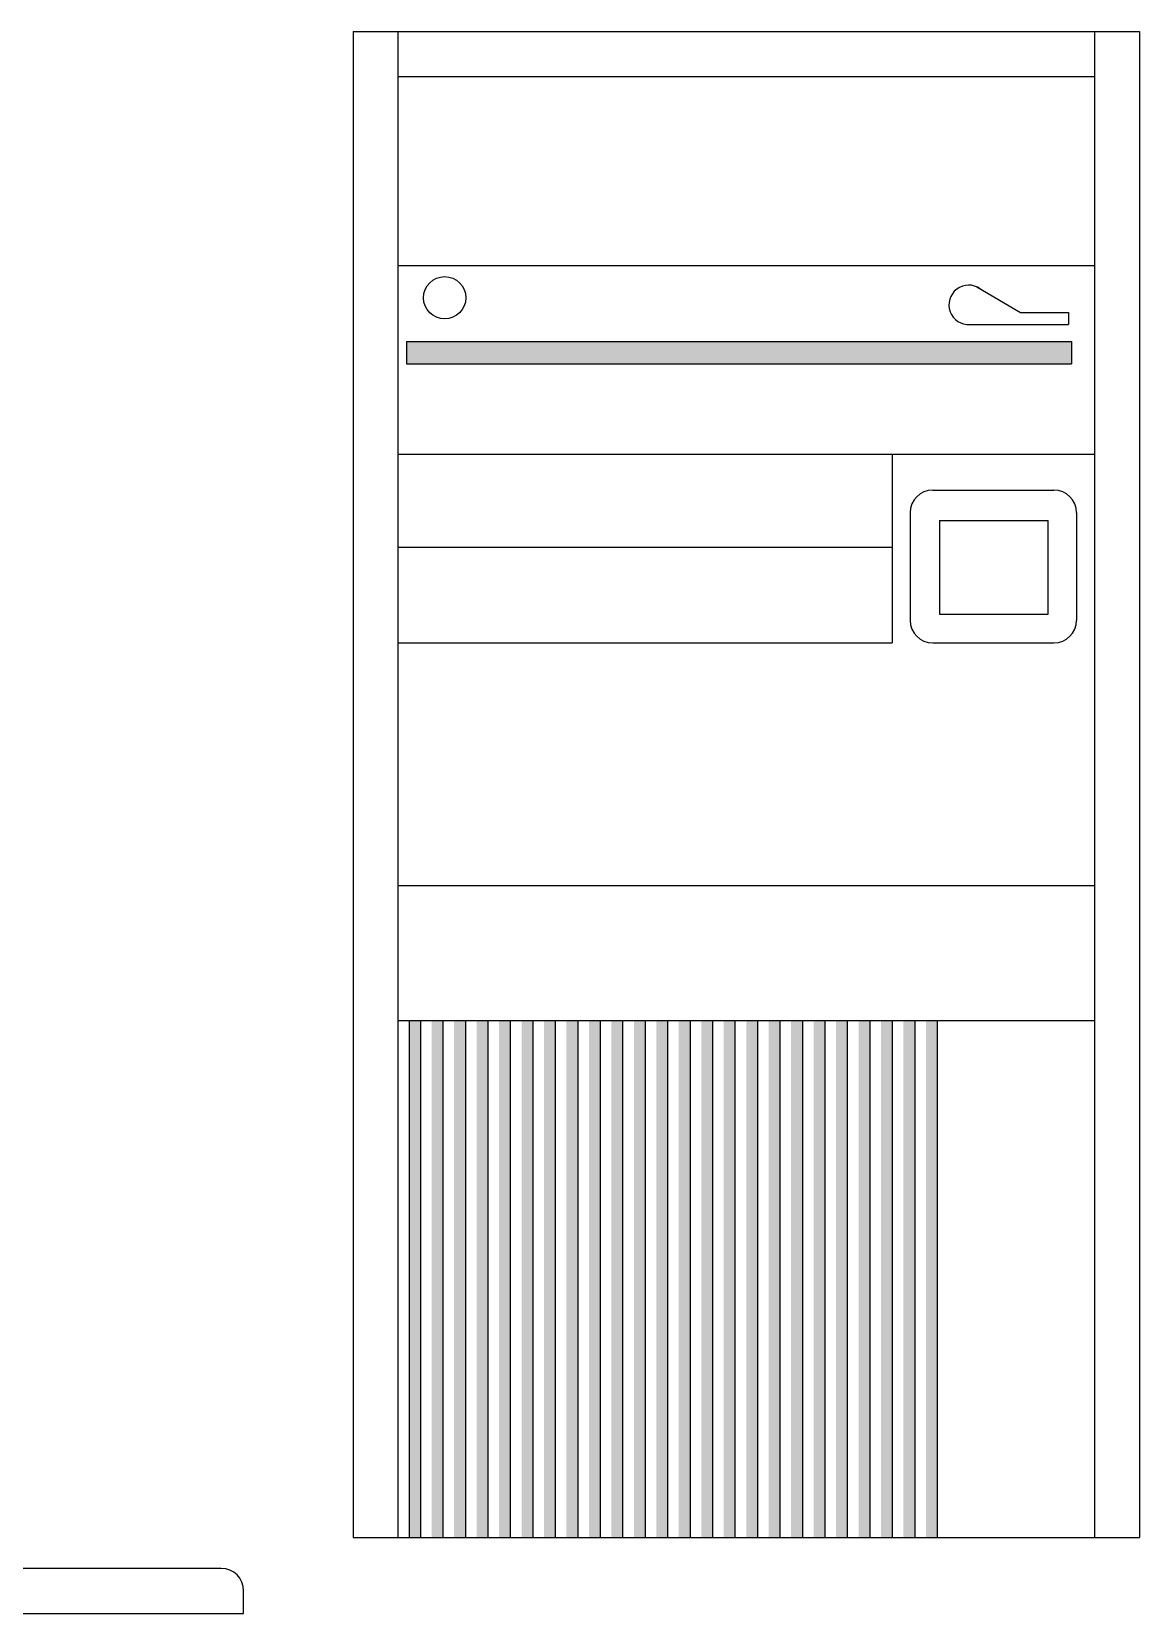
# Model space of a CAD drawing. Extents: x -12.596 to -11.946, y 11.414 to 11.785.
# Drawn here: x -12.1929 to -11.9464, y 11.4136 to 11.7655 of the extents above; entities that cross this region are included whole.
import ezdxf

# ---------------------------------------------------------------- set-up
doc = ezdxf.new("R2010")
doc.units = 0
doc.header["$LTSCALE"] = 0.5
doc.header["$MEASUREMENT"] = 0
doc.layers.get('0').update_dxf_attribs({"linetype": 'CONTINUOUS'})

msp = doc.modelspace()

# ---------------------------------------------------------------- linework, layer by layer
for p, q in [((-12.12137, 11.76548), (-11.94637, 11.76548)), ((-12.12137, 11.76548), (-12.12137, 11.43048)), ((-12.11137, 11.76548), (-12.11137, 11.43048)), ((-11.95637, 11.76548), (-11.95637, 11.43048)), ((-11.94637, 11.76548), (-11.94637, 11.43048)), ((-12.11137, 11.75548), (-11.95637, 11.75548)), ((-12.11137, 11.71348), (-11.95637, 11.71348)), ((-11.98256, 11.7087), (-11.97281, 11.70299)), ((-11.98844, 11.70299), (-11.98841, 11.70299)), ((-11.97281, 11.70299), (-11.96211, 11.70299)), ((-11.96211, 11.70299), (-11.96211, 11.70029)), ((-11.98452, 11.70032), (-11.96211, 11.70032)), ((-12.10945, 11.69656), (-11.96149, 11.69656)), ((-12.10945, 11.69656), (-12.10945, 11.69156)), ((-11.96149, 11.69656), (-11.96149, 11.69156)), ((-12.10945, 11.69156), (-11.96149, 11.69156)), ((-12.11137, 11.67148), (-11.95637, 11.67148)), ((-12.00137, 11.67148), (-12.00137, 11.62948)), ((-11.99237, 11.66348), (-11.96537, 11.66348)), ((-11.99737, 11.65848), (-11.99737, 11.63448)), ((-11.99088, 11.65668), (-11.99088, 11.63585)), ((-11.99088, 11.65668), (-11.96667, 11.65668)), ((-11.96667, 11.63585), (-11.96667, 11.65668)), ((-11.96037, 11.65848), (-11.96037, 11.63448)), ((-12.11137, 11.65079), (-12.00137, 11.65079)), ((-11.99088, 11.63585), (-11.96667, 11.63585)), ((-12.11137, 11.62948), (-12.00137, 11.62948)), ((-11.99237, 11.62948), (-11.96537, 11.62948)), ((-12.11137, 11.57548), (-11.95637, 11.57548)), ((-12.11137, 11.54548), (-11.95637, 11.54548)), ((-12.10887, 11.54548), (-12.10887, 11.43048)), ((-12.12137, 11.43048), (-11.94637, 11.43048)), ((-12.15072, 11.42357), (-12.59072, 11.42357)), ((-12.14572, 11.41357), (-12.14572, 11.41857)), ((-12.59572, 11.41357), (-12.14572, 11.41357))]:
    msp.add_line(p, q)
at = {"color": 252}
for p, q in [((-12.10637, 11.54548), (-12.10637, 11.43048)), ((-12.10137, 11.54548), (-12.10137, 11.43048)), ((-12.09637, 11.54548), (-12.09637, 11.43048)), ((-12.09137, 11.54548), (-12.09137, 11.43048)), ((-12.08637, 11.54548), (-12.08637, 11.43048)), ((-12.08137, 11.54548), (-12.08137, 11.43048)), ((-12.07637, 11.54548), (-12.07637, 11.43048)), ((-12.07137, 11.54548), (-12.07137, 11.43048)), ((-12.06637, 11.54548), (-12.06637, 11.43048)), ((-12.06137, 11.54548), (-12.06137, 11.43048)), ((-12.05637, 11.54548), (-12.05637, 11.43048)), ((-12.05137, 11.54548), (-12.05137, 11.43048)), ((-12.04637, 11.54548), (-12.04637, 11.43048)), ((-12.04137, 11.54548), (-12.04137, 11.43048)), ((-12.03637, 11.54548), (-12.03637, 11.43048)), ((-12.03137, 11.54548), (-12.03137, 11.43048)), ((-12.02637, 11.54548), (-12.02637, 11.43048)), ((-12.02137, 11.54548), (-12.02137, 11.43048)), ((-12.01637, 11.54548), (-12.01637, 11.43048)), ((-12.01137, 11.54548), (-12.01137, 11.43048)), ((-12.00637, 11.54548), (-12.00637, 11.43048)), ((-12.00137, 11.54548), (-12.00137, 11.43048)), ((-11.99637, 11.54548), (-11.99637, 11.43048)), ((-11.99137, 11.54548), (-11.99137, 11.43048)), ((-11.99137, 11.54548), (-11.99137, 11.43048))]:
    msp.add_line(p, q, dxfattribs=at)
msp.add_circle((-12.10098, 11.70627), 0.0047)
for centre, radius, start, end in [((-11.98437, 11.7047), 0.00439, 53.6096, 273.9655), ((-11.99237, 11.65848), 0.005, 90, 180), ((-11.96537, 11.65848), 0.005, 0, 90), ((-11.99237, 11.63448), 0.005, 180, 270), ((-11.96537, 11.63448), 0.005, 270, 360), ((-12.15072, 11.41857), 0.005, 0, 90)]:
    msp.add_arc(centre, radius, start, end)
msp.add_solid([(-12.10945, 11.69656), (-11.96149, 11.69656), (-12.10945, 11.69156), (-11.96149, 11.69156)])
for points in [[(-12.10887, 11.43048), (-12.10887, 11.54548), (-12.10637, 11.43048), (-12.10637, 11.54548)], [(-12.10387, 11.43048), (-12.10387, 11.54548), (-12.10137, 11.43048), (-12.10137, 11.54548)], [(-12.09887, 11.43048), (-12.09887, 11.54548), (-12.09637, 11.43048), (-12.09637, 11.54548)], [(-12.09387, 11.43048), (-12.09387, 11.54548), (-12.09137, 11.43048), (-12.09137, 11.54548)], [(-12.08887, 11.43048), (-12.08887, 11.54548), (-12.08637, 11.43048), (-12.08637, 11.54548)], [(-12.08387, 11.43048), (-12.08387, 11.54548), (-12.08137, 11.43048), (-12.08137, 11.54548)], [(-12.07887, 11.43048), (-12.07887, 11.54548), (-12.07637, 11.43048), (-12.07637, 11.54548)], [(-12.07387, 11.43048), (-12.07387, 11.54548), (-12.07137, 11.43048), (-12.07137, 11.54548)], [(-12.06887, 11.43048), (-12.06887, 11.54548), (-12.06637, 11.43048), (-12.06637, 11.54548)], [(-12.06387, 11.43048), (-12.06387, 11.54548), (-12.06137, 11.43048), (-12.06137, 11.54548)], [(-12.05887, 11.43048), (-12.05887, 11.54548), (-12.05637, 11.43048), (-12.05637, 11.54548)], [(-12.05387, 11.43048), (-12.05387, 11.54548), (-12.05137, 11.43048), (-12.05137, 11.54548)], [(-12.04887, 11.43048), (-12.04887, 11.54548), (-12.04637, 11.43048), (-12.04637, 11.54548)], [(-12.04387, 11.43048), (-12.04387, 11.54548), (-12.04137, 11.43048), (-12.04137, 11.54548)], [(-12.03887, 11.43048), (-12.03887, 11.54548), (-12.03637, 11.43048), (-12.03637, 11.54548)], [(-12.03387, 11.43048), (-12.03387, 11.54548), (-12.03137, 11.43048), (-12.03137, 11.54548)], [(-12.02887, 11.43048), (-12.02887, 11.54548), (-12.02637, 11.43048), (-12.02637, 11.54548)], [(-12.02387, 11.43048), (-12.02387, 11.54548), (-12.02137, 11.43048), (-12.02137, 11.54548)], [(-12.01887, 11.43048), (-12.01887, 11.54548), (-12.01637, 11.43048), (-12.01637, 11.54548)], [(-12.01387, 11.43048), (-12.01387, 11.54548), (-12.01137, 11.43048), (-12.01137, 11.54548)], [(-12.00887, 11.43048), (-12.00887, 11.54548), (-12.00637, 11.43048), (-12.00637, 11.54548)], [(-12.00387, 11.43048), (-12.00387, 11.54548), (-12.00137, 11.43048), (-12.00137, 11.54548)], [(-11.99887, 11.43048), (-11.99887, 11.54548), (-11.99637, 11.43048), (-11.99637, 11.54548)], [(-11.99387, 11.43048), (-11.99387, 11.54548), (-11.99137, 11.43048), (-11.99137, 11.54548)]]:
    msp.add_solid(points, dxfattribs=at)

doc.saveas('drawing.dxf')
